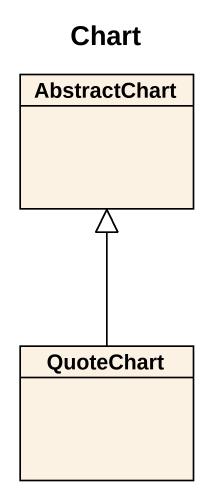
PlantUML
@startuml
title Chart
hide circle
hide empty members
class AbstractChart
class QuoteChart
QuoteChart -up-|> AbstractChart
@enduml
